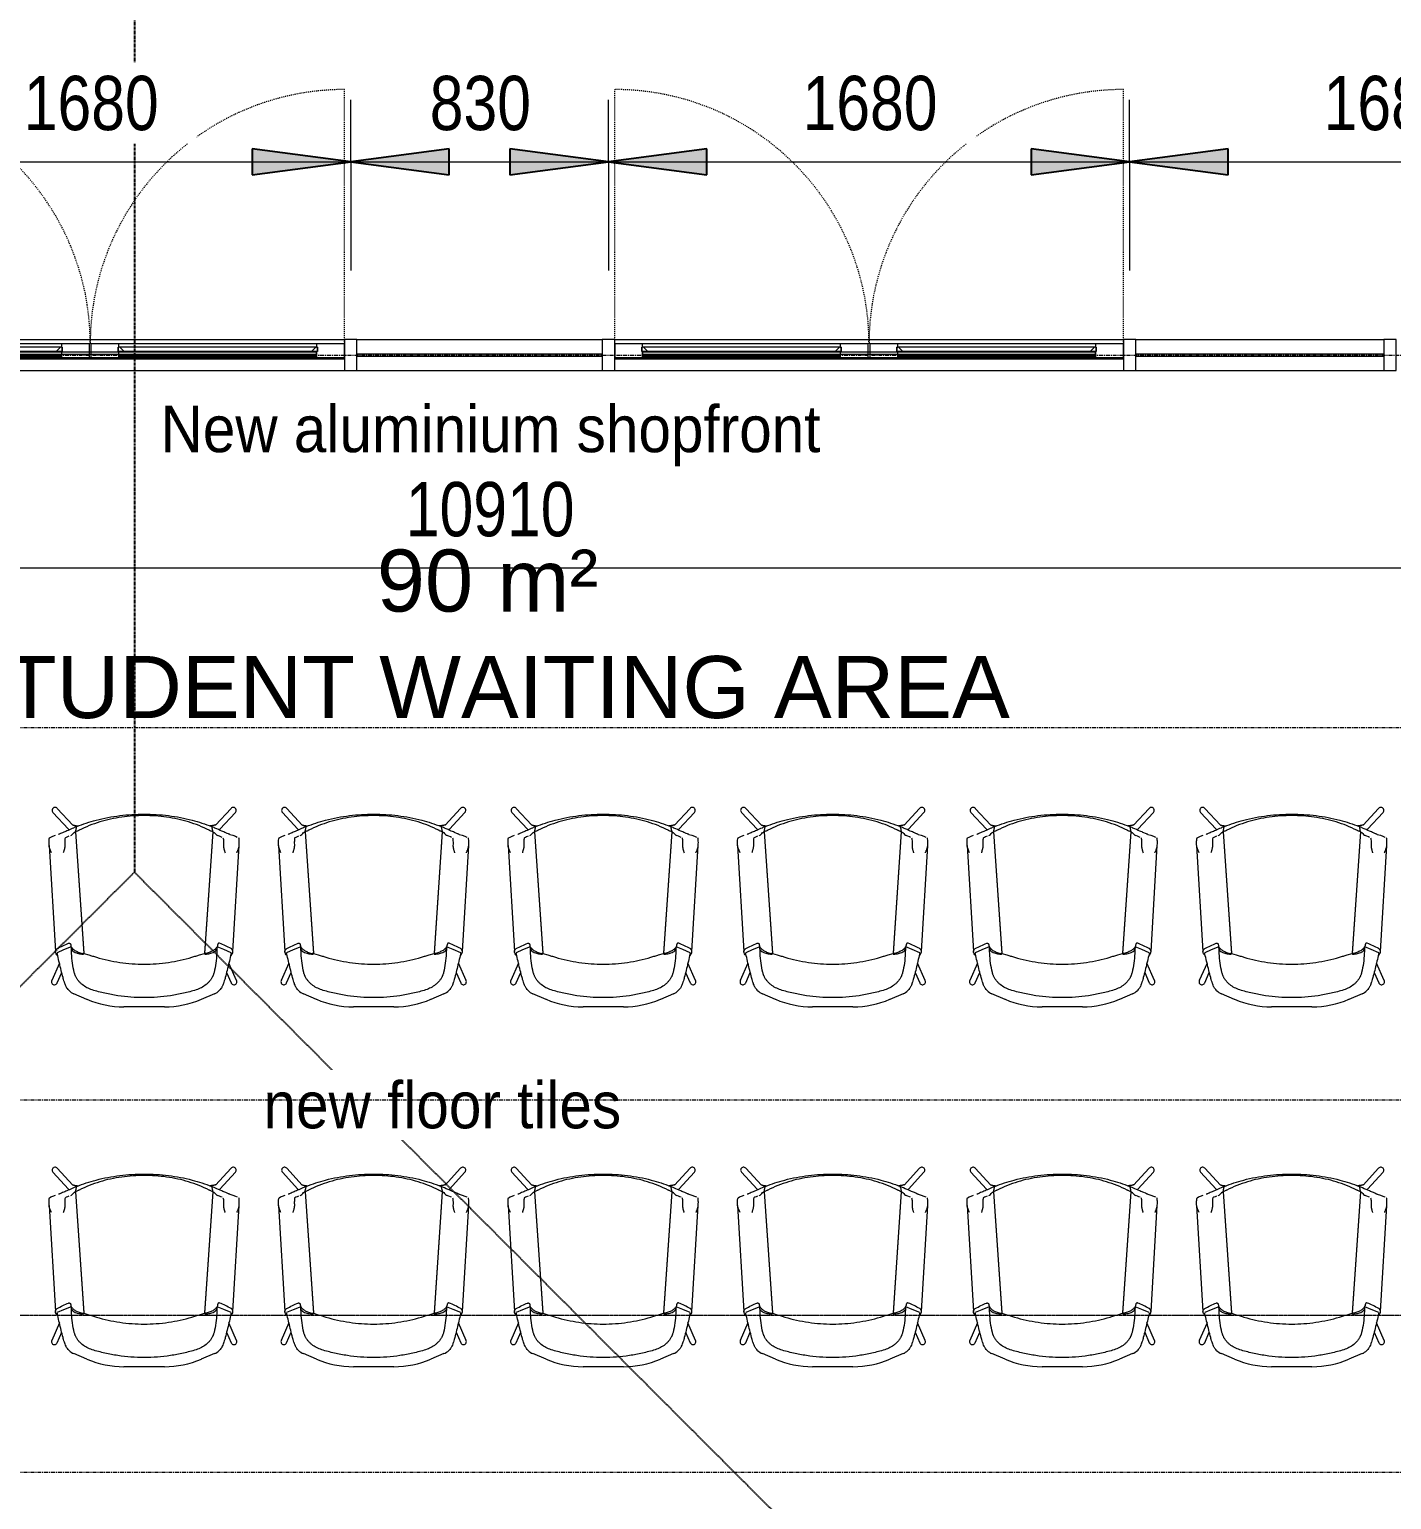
# Model space of a CAD drawing. Header units: millimetres. Extents: x -44657 to 28812, y -28146 to 16565.
# Drawn here: x -23731 to -19339, y -17365 to -12626 of the extents above; entities that cross this region are included whole.
import ezdxf

# ---------------------------------------------------------------- set-up
doc = ezdxf.new("R2010")
doc.units = ezdxf.units.MM
for name, pattern in [('1000 Dashed', [2, 1, -1]), ('Dash', [6.35, 3.175, -3.175]), ('Dash 1_5mm', [3, 1.5, -1.5]), ('Grid Line', [22.225, 12.7, -3.175, 3.175, -3.175])]:
    doc.linetypes.add(name, pattern=pattern)
for name, color, linetype, lineweight in [('A-ANNO-DIMS', 211, 'Continuous', 5), ('A-ANNO-DIMS-100', 211, 'Continuous', 5), ('A-AREA-IDEN', 2, 'Continuous', 5), ('A-DETL', 90, 'Continuous', 5), ('A-GLAZ-CURT', 52, 'Continuous', 5), ('A-GLAZ-CURT-HDLN', 51, 'Dash', 5), ('A-GLAZ-CWMG', 51, 'Continuous', 5), ('G-ANNO-SYMB', 111, 'Continuous', 5), ('G-ANNO-TEXT', 231, 'Continuous', 5), ('I-FURN', 30, 'Continuous', 5), ('S-GRID', 1, 'Continuous', 5)]:
    doc.layers.add(name, color=color, linetype=linetype, lineweight=lineweight)
doc.styles.add('Arial_1', font='arial.ttf', dxfattribs={"height": 200})
doc.styles.add('Arial_5', font='arial.ttf', dxfattribs={"width": 0.9, "height": 150})
doc.styles.add('Arial_8', font='arial.ttf', dxfattribs={"width": 0.8, "height": 175})
doc.dimstyles.new('SVA_Arc_Length-1_8mm_BLUE_Arrow', dxfattribs={"dimscale": 304.8, "dimtxt": 178.545395, "dimasz": 1.041667, "dimexe": 0.656168, "dimexo": 0.0625, "dimgap": 0.164042, "dimtad": 1, "dimdec": 0, "dimrnd": 5, "dimzin": 0, "dimdsep": 46, "dimtxsty": 'Arial_8', "dimsah": 1, "dimcen": 0.09, "dimdle": 0.459318, "dimazin": 0, "dimtfac": 1, "dimtdec": 4, "dimtix": 1, "dimtmove": 0, "dimatfit": 3, "dimfxl": 1.148294, "dimfxlon": 1, "dimtvp": 1, "dimtfill": 1, "dimtolj": 1, "dimtzin": 0, "dimarcsym": 2})

# ---------------------------------------------------------------- blocks, each defined once
blk = doc.blocks.new('Aluminium Double Door - Sheerclip15 - Glazed Panel-1437302-NEW PROPOSED GROUND STOREY PLAN _White Box_')
at = {"layer": 'A-GLAZ-CURT'}
for p, q in [((-805, 11.9), (-820, 11.9)), ((-820, 11.9), (-820, 10.1)), ((-820, 10.1), (-806.2, 10.1)), ((-820, 8.3), (-820, -35.7)), ((-730, 8.3), (-820, 8.3)), ((-806.2, 10.1), (-806.2, 8.9)), ((-806.2, 8.9), (-805, 8.9)), ((-805, 8.9), (-805, 11.9)), ((805, 11.9), (-805, 11.9)), ((-805, 11.9), (-805, 8.9)), ((-805, 8.9), (805, 8.9)), ((-730, 3.3), (-730, 8.3)), ((-730, 8.3), (-92.6, 8.3)), ((-715, 3.3), (-730, 3.3)), ((-730, -11.7), (-730, 1.3)), ((-730, 1.3), (-715, 1.3)), ((-715, 1.3), (-715, 3.3)), ((-715, 3.3), (-107.6, 3.3)), ((-715, 1.3), (-107.6, 1.3)), ((-92.6, 3.3), (-107.6, 3.3)), ((-107.6, 3.3), (-107.6, 1.3)), ((-107.6, 1.3), (-92.6, 1.3)), ((-2.6, 8.3), (-92.6, 8.3)), ((-92.6, 8.3), (-92.6, 3.3)), ((-92.6, 1.3), (-92.6, -11.7)), ((-2.6, -35.7), (-2.6, 8.3)), ((2.6, 8.3), (2.6, -35.7)), ((92.6, 8.3), (2.6, 8.3)), ((92.6, 3.3), (92.6, 8.3)), ((92.6, 8.3), (730, 8.3)), ((107.6, 3.3), (92.6, 3.3)), ((92.6, -11.7), (92.6, 1.3)), ((92.6, 1.3), (107.6, 1.3)), ((107.6, 1.3), (107.6, 3.3)), ((107.6, 3.3), (715, 3.3)), ((107.6, 1.3), (715, 1.3)), ((730, 3.3), (715, 3.3)), ((715, 3.3), (715, 1.3)), ((715, 1.3), (730, 1.3)), ((820, 8.3), (730, 8.3)), ((730, 8.3), (730, 3.3)), ((730, 1.3), (730, -11.7)), ((805, 11.9), (805, 8.9)), ((820, 11.9), (805, 11.9)), ((805, 8.9), (805, 11.9)), ((805, 8.9), (806.2, 8.9)), ((806.2, 8.9), (806.2, 10.1)), ((806.2, 10.1), (820, 10.1)), ((820, 10.1), (820, 11.9)), ((820, -35.7), (820, 8.3)), ((-820, -35.7), (-730, -35.7)), ((-732.6, -25.7), (-732.6, -11.7)), ((-732.6, -11.7), (-730, -11.7)), ((-714.2, -12.2), (-732.6, -12.2)), ((-732.6, -12.2), (-732.6, -25.4)), ((-732.6, -25.4), (-727.4, -25.4)), ((-730, -25.7), (-732.6, -25.7)), ((-730, -11.7), (-92.6, -11.7)), ((-730, -35.7), (-730, -25.7)), ((-730, -25.7), (-92.6, -25.7)), ((-730, -35.7), (-92.6, -35.7)), ((-727.4, -25.4), (-714.2, -12.2)), ((-727.4, -25.4), (-95.2, -25.4)), ((-108.4, -12.2), (-714.2, -12.2)), ((-108.4, -12.2), (-95.2, -25.4)), ((-90, -12.2), (-108.4, -12.2)), ((-95.2, -25.4), (-90, -25.4)), ((-92.6, -11.7), (-90, -11.7)), ((-90, -25.7), (-92.6, -25.7)), ((-92.6, -25.7), (-92.6, -35.7)), ((-92.6, -35.7), (-2.6, -35.7)), ((-90, -11.7), (-90, -25.7)), ((-90, -25.4), (-90, -12.2)), ((2.6, -35.7), (92.6, -35.7)), ((90, -25.7), (90, -11.7)), ((90, -11.7), (92.6, -11.7)), ((108.4, -12.2), (90, -12.2)), ((90, -12.2), (90, -25.4)), ((90, -25.4), (95.2, -25.4)), ((92.6, -25.7), (90, -25.7)), ((92.6, -11.7), (730, -11.7)), ((92.6, -35.7), (92.6, -25.7)), ((92.6, -25.7), (730, -25.7)), ((92.6, -35.7), (730, -35.7)), ((95.2, -25.4), (108.4, -12.2)), ((95.2, -25.4), (727.4, -25.4)), ((714.2, -12.2), (108.4, -12.2)), ((714.2, -12.2), (727.4, -25.4)), ((732.6, -12.2), (714.2, -12.2)), ((727.4, -25.4), (732.6, -25.4)), ((730, -11.7), (732.6, -11.7)), ((732.6, -25.7), (730, -25.7)), ((730, -25.7), (730, -35.7)), ((730, -35.7), (820, -35.7)), ((732.6, -11.7), (732.6, -25.7)), ((732.6, -25.4), (732.6, -12.2))]:
    blk.add_line(p, q, dxfattribs=at)
at = {"layer": 'A-GLAZ-CURT', "lineweight": 18}
for p, q in [((730, -2.4), (-730, -2.4)), ((-730, -2.4), (-730, -8.8)), ((-730, -8.8), (730, -8.8)), ((730, -8.8), (730, -2.4))]:
    blk.add_line(p, q, dxfattribs=at)
at = {"layer": 'A-GLAZ-CURT-HDLN'}
for p, q in [((-820, -35.7), (-820, -855.7)), ((820, -35.7), (820, -855.7)), ((820, -35.7), (820, -683.8))]:
    blk.add_line(p, q, dxfattribs=at)
for centre, start, end in [((-820, -35.7), 270, 0), ((820, -35.7), 180, 270)]:
    blk.add_arc(centre, 820, start, end, dxfattribs=at)
blk = doc.blocks.new('System Panel - Glazed-1437303-NEW PROPOSED GROUND STOREY PLAN _White Box_')
at = {"layer": 'A-GLAZ-CURT'}
for p, q in [((395.5, 3.25), (-395.5, 3.25)), ((-395.5, 3.25), (-395.5, -3.25)), ((395.5, -3.25), (395.5, 3.25)), ((-395.5, -3.25), (395.5, -3.25))]:
    blk.add_line(p, q, dxfattribs=at)
blk = doc.blocks.new('Coalesse_Bindu_LowBackGuestChair - FABRIC-V28-NEW PROPOSED GROUND STOREY PLAN _White Box_')
at = {"layer": 'I-FURN', "color": 253}
for p, q in [((-65.1, 347.5), (65.1, 347.5)), ((-226.7, 305.3), (-184.3, 323.3)), ((184.3, 323.3), (226.7, 305.3)), ((-298, 262.4), (-273.2, 206.3)), ((-265.8, 236.6), (-280.6, 270.1)), ((280.6, 270.1), (265.8, 236.6)), ((273.2, 206.3), (298, 262.4)), ((-286.3, 169.4), (-306.6, -172.7)), ((-221.2, -216.6), (-194.5, 175)), ((-221.2, -216.6), (-194.5, 174.2)), ((-178.8, 179.9), (-194.5, 175)), ((194.5, 175), (178.8, 179.9)), ((221.2, -216.6), (194.5, 175)), ((221.2, -216.6), (194.5, 174.2)), ((306.6, -172.7), (286.3, 169.4)), ((-244.1, -225.2), (-294.2, -279.3)), ((294.2, -279.3), (244.1, -225.2)), ((-280.2, -292.3), (-230.1, -238.2)), ((230.1, -238.2), (280.2, -292.3))]:
    blk.add_line(p, q, dxfattribs=at)
at = {"layer": 'I-FURN', "color": 253, "flags": 128}
for points in [[(-280.6, 270.1), (-281, 270.9), (-282.4, 272.9), (-284.2, 274.5), (-286.3, 275.6), (-288.6, 276.2), (-290.9, 276.2), (-293.1, 275.6), (-295.1, 274.5), (-296.8, 272.9), (-298, 270.9), (-298.7, 268.6), (-298.9, 266.2)], [(-298.9, 266.2), (-298.5, 263.8), (-297.6, 261.5)], [(298.9, 266.2), (298.7, 268.6), (298, 270.9), (296.8, 272.9), (295.1, 274.5), (293.1, 275.6), (290.9, 276.2), (288.6, 276.2), (286.3, 275.6), (284.2, 274.5), (282.4, 272.9), (281, 270.9), (280.6, 270.1)], [(297.6, 261.5), (298.5, 263.8), (298.9, 266.2)], [(-280.6, 173.2), (-256.4, 162.5), (-235.2, 154)], [(-234.4, 163.6), (-234.1, 169.4), (-233.9, 175.2)], [(233.9, 175.2), (234.1, 169.4), (234.4, 163.6)], [(235.2, 154), (259.7, 163.9), (280.6, 173.2)], [(-275.7, -208.3), (-285.7, -205.5), (-294, -202.6), (-300.4, -199.7)], [(-251, -198.7), (-247.2, -200.6), (-242.4, -202.5), (-236.9, -204.4)], [(-244.1, -225.2), (-242.9, -224.1), (-241.7, -223.2)], [(-231.2, -239.1), (-231.1, -239.1), (-230.9, -239), (-230.5, -238.8), (-230, -238.7), (-229.4, -238.5), (-228.7, -238.3), (-227.9, -238.1), (-227, -237.9), (-226.1, -237.7), (-225, -237.4), (-223.9, -237.2), (-222.7, -237), (-221.5, -236.9), (-220.1, -236.7), (-218.8, -236.5), (-217.3, -236.3), (-215.9, -236.1), (-214.3, -236), (-212.7, -235.8)], [(231.2, -239.1), (231.1, -239.1), (230.9, -239), (230.5, -238.8), (230, -238.7), (229.4, -238.5), (228.7, -238.3), (227.9, -238.1), (227, -237.9), (226.1, -237.7), (225, -237.4), (223.9, -237.2), (222.7, -237), (221.5, -236.9), (220.1, -236.7), (218.8, -236.5), (217.3, -236.3), (215.9, -236.1), (214.3, -236), (212.7, -235.8)], [(244.1, -225.2), (242.9, -224.1), (241.7, -223.2)], [(242.4, -202.5), (247.2, -200.6), (251, -198.7), (254.1, -196.8)], [(305.2, -196.8), (300.4, -199.7), (294, -202.6), (285.7, -205.5)], [(-294.2, -279.4), (-295.6, -281.3), (-296.5, -283.5), (-296.8, -285.8)], [(296.8, -285.8), (296.5, -283.5), (295.6, -281.3), (294.2, -279.4)], [(-296.8, -285.8), (-296.6, -288.1), (-295.8, -290.3), (-294.5, -292.2), (-292.8, -293.7), (-290.8, -294.8), (-288.5, -295.4), (-286.2, -295.4), (-284, -294.8), (-281.9, -293.7), (-280.1, -292.2)], [(280.1, -292.2), (281.9, -293.7), (284, -294.8), (286.2, -295.4), (288.5, -295.4), (290.8, -294.8), (292.8, -293.7), (294.5, -292.2), (295.8, -290.3), (296.6, -288.1), (296.8, -285.8)]]:
    blk.add_lwpolyline(points, dxfattribs=at)
at = {"layer": 'I-FURN', "color": 253}
for centre, radius, start, end in [((-65.1, 42.3), 305.2, 90, 113), ((65.1, 42.3), 305.2, 67, 90), ((-206.8, 258.5), 50.9, 113, 134.0866), ((206.8, 258.5), 50.9, 45.9134, 67)]:
    blk.add_arc(centre, radius, start, end, dxfattribs=at)
for points, knots in [([(-254.9, 274.2), (-254.2, 276.7), (-252.6, 280.3), (-250, 285.1), (-247, 289.8), (-244.2, 293), (-242.2, 295)], [-1, -1, -1, -1, -0.666667, -0.5, -0.333333, 0, 0, 0, 0]), ([(-167.6, 292.7), (-154.1, 296.9), (-126.7, 304.1), (-70.9, 314.7), (0, 319.9), (70.9, 314.7), (126.7, 304.1), (154.1, 296.9), (167.6, 292.7)], [0, 0, 0, 0, 0.125, 0.25, 0.5, 0.75, 0.875, 1, 1, 1, 1]), ([(242.2, 295), (244.2, 293), (247, 289.8), (250, 285.1), (252.6, 280.3), (254.2, 276.7), (254.9, 274.2)], [-1, -1, -1, -1, -0.666667, -0.5, -0.333333, 0, 0, 0, 0]), ([(-225.3, 236.7), (-225, 238.2), (-224.2, 240.8), (-222.9, 244.4), (-222, 246.6), (-221.3, 248.4), (-220.4, 250.2), (-219.2, 252.6), (-216.8, 257.1), (-214, 261), (-212, 263.6)], [0, 0, 0, 0, 0.25, 0.375, 0.4375, 0.5, 0.5625, 0.625, 0.75, 1, 1, 1, 1]), ([(212, 263.6), (214, 261), (216.8, 257.1), (219.6, 252), (221, 249), (222, 246.6), (222.9, 244.4), (224.2, 240.8), (225, 238.2), (225.3, 236.7)], [0, 0, 0, 0, 0.25, 0.375, 0.5, 0.5625, 0.625, 0.75, 1, 1, 1, 1]), ([(-286.3, 169.6), (-286.3, 169.2), (-286.3, 168.6), (-286.1, 167.7), (-285.9, 167), (-285.6, 166.2), (-285.3, 165.4), (-284.9, 164.7), (-284.4, 163.7), (-283.9, 163), (-283.6, 162.5), (-283.4, 162.3), (-283.2, 162), (-282.9, 161.5), (-282.5, 161.1), (-282.2, 160.9), (-282, 160.7), (-281.7, 160.4), (-281.2, 160), (-280.8, 159.8), (-280.5, 159.6)], [0, 0, 0, 0, 0.142857, 0.214286, 0.285714, 0.357143, 0.428571, 0.5, 0.571429, 0.678571, 0.705357, 0.71875, 0.732143, 0.785714, 0.839286, 0.852679, 0.866071, 0.892857, 0.946429, 1, 1, 1, 1]), ([(-279, 182.7), (-279, 182.7), (-282.1, 179.8), (-284.3, 176.5), (-285.7, 172.8)], [0.6948838, 0.6948838, 0.6948838, 0.6948838, 0.7, 1, 1, 1, 1]), ([(-280.6, 173.3), (-280.7, 173.2), (-280.6, 174), (-279.6, 178.3), (-278.7, 182.6)], [-0.75, -0.75, -0.75, -0.75, -0.5, 0, 0, 0, 0]), ([(-243.4, 142.1), (-243.2, 142), (-242.7, 141.9), (-242.3, 141.8), (-242, 141.8), (-241.8, 141.8), (-241.6, 141.8), (-241.4, 141.9), (-241, 142), (-240.7, 142.1), (-240.5, 142.2), (-240.3, 142.2), (-240.2, 142.3), (-240, 142.4), (-239.7, 142.6), (-239.5, 142.8), (-239.3, 142.9), (-239.1, 143), (-239, 143.1), (-238.8, 143.3), (-238.7, 143.5), (-238.4, 143.7), (-238.1, 144), (-237.8, 144.4), (-237.4, 145.1), (-237, 146), (-236.8, 146.6), (-236.8, 147)], [0, 0, 0, 0, 0.071429, 0.107143, 0.125, 0.142857, 0.160714, 0.178571, 0.214286, 0.25, 0.267857, 0.285714, 0.303571, 0.321429, 0.357143, 0.392857, 0.410714, 0.428571, 0.446429, 0.464286, 0.5, 0.535714, 0.571429, 0.642857, 0.714286, 0.857143, 1, 1, 1, 1]), ([(-218.5, 173.7), (-221.4, 172.8), (-226.4, 170.7), (-231.7, 166.6), (-233.8, 163.4), (-234.5, 161.7)], [0, 0, 0, 0, 0.25, 0.5, 0.7430532, 0.7430532, 0.7430532, 0.7430532]), ([(-199.6, 175), (-199.3, 175.1), (-198.4, 175.1), (-196.5, 174.7), (-195.2, 174.4), (-194.5, 174.2)], [0, 0, 0, 0, 0.4, 0.7, 1, 1, 1, 1]), ([(199.6, 175), (199.3, 175.1), (198.8, 175.1), (197.9, 175), (196.6, 174.7), (195.4, 174.4), (194.5, 174.2)], [-1, -1, -1, -1, -0.7, -0.55, -0.4, 0, 0, 0, 0]), ([(234.5, 161.7), (233.8, 163.4), (231.7, 166.6), (226.4, 170.7), (221.4, 172.8), (218.5, 173.7)], [0.2569468, 0.2569468, 0.2569468, 0.2569468, 0.5, 0.75, 1, 1, 1, 1]), ([(243.4, 142.1), (243.2, 142), (242.8, 141.9), (242.3, 141.8), (241.9, 141.8), (241.5, 141.8), (241, 142), (240.6, 142.1), (240.2, 142.3), (239.9, 142.4), (239.6, 142.6), (239.3, 142.9), (239.2, 143), (239, 143.1), (238.8, 143.3), (238.7, 143.5), (238.4, 143.7), (238.1, 144), (237.8, 144.4), (237.4, 145.1), (237, 146), (236.8, 146.6), (236.8, 147)], [-1, -1, -1, -1, -0.946429, -0.892857, -0.859375, -0.839286, -0.785714, -0.732143, -0.705357, -0.678571, -0.625, -0.598214, -0.571429, -0.553571, -0.535714, -0.5, -0.464286, -0.428571, -0.357143, -0.285714, -0.142857, 0, 0, 0, 0]), ([(278.7, 182.6), (279.6, 178.3), (280.6, 174), (280.7, 173.2), (280.6, 173.3)], [-1, -1, -1, -1, -0.5, -0.25, -0.25, -0.25, -0.25]), ([(279, 182.7), (280, 181.7), (282.8, 178.7), (284.8, 175.3), (285.7, 172.8)], [-0.3051162, -0.3051162, -0.3051162, -0.3051162, -0.2, 0, 0, 0, 0]), ([(286.3, 169.6), (286.3, 169.3), (286.3, 168.9), (286.2, 168.2), (286.1, 167.7), (286, 167.2), (285.9, 166.9), (285.7, 166.3), (285.2, 165.3), (284.6, 164.1), (284.1, 163.2), (283.7, 162.7), (283.5, 162.4), (283.3, 162.1), (283.1, 161.9), (282.9, 161.5), (282.5, 161.2), (282.2, 160.8), (281.8, 160.5), (281.3, 160.1), (280.8, 159.8), (280.5, 159.6)], [-1, -1, -1, -1, -0.892857, -0.839286, -0.785714, -0.732143, -0.705357, -0.678571, -0.571429, -0.428571, -0.357143, -0.321429, -0.285714, -0.267857, -0.25, -0.214286, -0.178571, -0.142857, -0.107143, -0.071429, 0, 0, 0, 0]), ([(-298.9, -149.5), (-299.4, -150.6), (-300.4, -152.9), (-301.8, -156.3), (-303.2, -159.7), (-304.2, -162.6), (-305, -164.9), (-305.5, -166.6), (-305.9, -168.3), (-306.4, -170.5), (-306.6, -172.2), (-306.6, -173.3)], [0, 0, 0, 0, 0.142857, 0.285714, 0.428571, 0.571429, 0.642857, 0.714286, 0.785714, 0.857143, 1, 1, 1, 1]), ([(-255.7, -172), (-255.7, -171), (-255.8, -168.9), (-256.1, -166.3), (-256.6, -164.1), (-257, -162), (-257.7, -159.2), (-258.7, -156), (-259.7, -152.7), (-260.4, -150.5), (-260.7, -149.5)], [0, 0, 0, 0, 0.142857, 0.285714, 0.357143, 0.428571, 0.571429, 0.714286, 0.857143, 1, 1, 1, 1]), ([(-254.1, -196.8), (-254.7, -196.3), (-255.5, -193.3), (-255.9, -183.9), (-255.8, -176.2), (-255.7, -172)], [0, 0, 0, 0, 0.4, 0.7, 1, 1, 1, 1]), ([(254.1, -196.8), (254.6, -196.4), (255.3, -194.3), (255.9, -186.3), (255.9, -177.6), (255.7, -172)], [-1, -1, -1, -1, -0.7, -0.4, 0, 0, 0, 0]), ([(255.7, -172), (255.7, -171), (255.8, -168.9), (256.1, -166.3), (256.6, -164.1), (257, -162), (257.7, -159.2), (258.7, -156), (259.7, -152.7), (260.4, -150.5), (260.7, -149.5)], [-1, -1, -1, -1, -0.857143, -0.714286, -0.642857, -0.571429, -0.428571, -0.285714, -0.142857, 0, 0, 0, 0]), ([(298.9, -149.5), (299.6, -151.1), (300.5, -153.3), (301.6, -155.9), (302.3, -157.6), (303.3, -160), (304.2, -162.6), (305, -164.9), (305.5, -166.6), (305.9, -168.3), (306.4, -170.5), (306.6, -172.2), (306.6, -173.3)], [-1, -1, -1, -1, -0.785714, -0.732143, -0.678571, -0.571429, -0.428571, -0.357143, -0.285714, -0.214286, -0.142857, 0, 0, 0, 0]), ([(-271.4, -210), (-269.6, -211), (-264, -213.4), (-249.3, -219.6), (-236.1, -225.4), (-228, -229)], [-1, -1, -1, -1, -0.7, -0.4, 0, 0, 0, 0]), ([(-209.7, -221.8), (-199, -227.2), (-177.2, -237.1), (-131.8, -252.9), (-72.7, -265.7), (0, -270.7), (72.7, -265.6), (131.8, -252.9), (177.2, -237), (199, -227.2), (209.7, -221.8)], [0, 0, 0, 0, 0.083333, 0.166667, 0.333333, 0.5, 0.666667, 0.833333, 0.916667, 1, 1, 1, 1]), ([(228, -229), (234.1, -226.3), (245.6, -221.2), (261.7, -214.4), (269, -211.3), (271.4, -210)], [-1, -1, -1, -1, -0.7, -0.4, 0, 0, 0, 0]), ([(154.9, -254.3), (142.3, -257.6), (117, -263.3), (65.4, -271.3), (0, -275.2), (-65.4, -271.3), (-117, -263.3), (-142.3, -257.6), (-154.9, -254.3)], [0, 0, 0, 0, 0.125, 0.25, 0.5, 0.75, 0.875, 1, 1, 1, 1])]:
    blk.add_open_spline(points, degree=3, knots=knots, dxfattribs=at)
for points in [[(-199.7, 275.8), (-194.9, 279.6), (-184.8, 286.2), (-173.5, 290.9), (-167.6, 292.7)], [(167.6, 292.7), (173.5, 290.9), (184.8, 286.2), (194.9, 279.6), (199.7, 275.8)], [(-278.7, 182.6), (-276.9, 190.5), (-273.3, 206.3), (-267.5, 229.9), (-263.5, 245.6), (-261.4, 253.4)], [(-261.4, 253.4), (-261, 255.1), (-259.8, 259.3), (-258.1, 264.8), (-257.1, 267.8)], [(-257.1, 267.8), (-256.7, 268.9), (-256, 270.9), (-255.3, 273.1), (-254.9, 274.2)], [(-212, 263.6), (-210.2, 265.7), (-206.4, 270), (-202, 273.9), (-199.7, 275.8)], [(199.7, 275.8), (202, 273.9), (206.4, 270), (210.2, 265.7), (212, 263.6)], [(254.9, 274.2), (255.3, 273.1), (256, 270.9), (256.7, 268.9), (257.1, 267.8)], [(257.1, 267.8), (258.1, 264.8), (259.8, 259.3), (261, 255.1), (261.4, 253.4)], [(261.4, 253.4), (263.5, 245.6), (267.5, 229.9), (273.3, 206.3), (276.9, 190.5), (278.7, 182.6)], [(-233.9, 175.2), (-233.4, 185.7), (-231.5, 206.5), (-227.7, 226.8), (-225.3, 236.7)], [(154, 187.4), (141.6, 191.2), (116.6, 197.7), (78.1, 204.8), (39.2, 209), (0, 210.5), (-39.2, 209), (-78.1, 204.8), (-116.6, 197.7), (-141.6, 191.2), (-154, 187.4)], [(225.3, 236.7), (227.7, 226.8), (231.5, 206.5), (233.4, 185.7), (233.9, 175.2)], [(-285.7, 172.8), (-285.8, 172.6), (-286, 171.8), (-286.2, 170.4), (-286.3, 169.6)], [(-280.5, 159.6), (-274.4, 156.5), (-262.2, 150.5), (-249.7, 144.9), (-243.4, 142.1)], [(-236.8, 147), (-236.7, 148.1), (-236.4, 150.1), (-236.1, 151.2), (-236, 151.6)], [(-236, 151.6), (-234.8, 154.2), (-231.6, 159.2), (-224, 165.6), (-213.5, 170.9), (-204.5, 173.7), (-199.6, 175)], [(-235.2, 154), (-235.1, 154), (-234.9, 154.6), (-234.6, 157.9), (-234.4, 161.5), (-234.4, 163.6)], [(-196.4, 177.9), (-199.4, 177.6), (-205, 176.9), (-212.3, 175.5), (-216.6, 174.4), (-218.5, 173.7)], [(-194.5, 174.2), (-195.1, 175.1), (-195.7, 176.1), (-196.3, 177.1)], [(-194.5, 175), (-195, 176.1), (-195.5, 177.2), (-196, 178.3)], [(-154, 187.4), (-158.2, 186.2), (-166.4, 183.7), (-174.6, 181.1), (-178.8, 179.9)], [(178.8, 179.9), (174.6, 181.1), (166.4, 183.7), (158.2, 186.2), (154, 187.4)], [(196, 178.3), (195.5, 177.2), (195, 176.1), (194.5, 175)], [(194.5, 174.2), (195.1, 175.1), (195.7, 176.1), (196.3, 177.1)], [(218.5, 173.7), (216.6, 174.4), (212.3, 175.5), (205, 176.9), (199.4, 177.6), (196.4, 177.9)], [(236, 151.6), (234.8, 154.2), (231.6, 159.2), (224, 165.6), (213.5, 170.9), (204.5, 173.7), (199.6, 175)], [(234.4, 163.6), (234.4, 161.5), (234.6, 157.9), (234.9, 154.6), (235.1, 154), (235.2, 154)], [(236.8, 147), (236.7, 148.1), (236.4, 150.1), (236.1, 151.2), (236, 151.6)], [(280.5, 159.6), (274.4, 156.5), (262.2, 150.5), (249.7, 144.9), (243.4, 142.1)], [(285.7, 172.8), (285.8, 172.6), (286, 171.8), (286.2, 170.4), (286.3, 169.6)], [(-306.6, -173.3), (-306.8, -179.9), (-306.8, -191.3), (-305.8, -196.2), (-305.2, -196.8)], [(306.6, -173.3), (306.8, -179.9), (306.8, -191.3), (305.8, -196.2), (305.2, -196.8)], [(-275.7, -208.3), (-275, -208.5), (-273.6, -209), (-272.1, -209.6), (-271.4, -210)], [(-225.9, -214.1), (-227.9, -211.7), (-231.8, -207.6), (-235.3, -205.2), (-236.9, -204.4)], [(-228, -229), (-226.3, -229.8), (-222.8, -231.4), (-219.1, -232.9), (-217.3, -233.7)], [(-221.2, -216.6), (-221.7, -216.4), (-222.5, -216.1), (-223.7, -215.5), (-224.7, -215), (-225.5, -214.5), (-225.8, -214.2), (-225.9, -214.1)], [(-219.6, -224.2), (-219.9, -222.9), (-220.4, -220.4), (-221, -217.8), (-221.2, -216.6)], [(-221.2, -216.6), (-219.8, -217.2), (-216.9, -218.3), (-214.1, -219.6), (-212.7, -220.3)], [(-219.6, -224.2), (-219.9, -222.9), (-220.4, -220.4), (-221, -217.8), (-221.2, -216.6)], [(-217.3, -233.7), (-217.7, -232.2), (-218.5, -229.1), (-219.3, -225.9), (-219.6, -224.2)], [(-217.3, -233.7), (-217.7, -232.2), (-218.5, -229.1), (-219.3, -225.9), (-219.6, -224.2)], [(-154.9, -254.3), (-165.5, -251.4), (-186.6, -245.2), (-207.2, -237.7), (-217.3, -233.7)], [(-212.7, -220.3), (-212.2, -220.5), (-211.2, -221), (-210.2, -221.5), (-209.7, -221.8)], [(217.3, -233.7), (207.2, -237.7), (186.6, -245.2), (165.5, -251.4), (154.9, -254.3)], [(209.7, -221.8), (210.2, -221.5), (211.2, -221), (212.2, -220.5), (212.7, -220.3)], [(212.7, -220.3), (214.1, -219.6), (216.9, -218.3), (219.8, -217.2), (221.2, -216.6)], [(219.6, -224.2), (219.3, -225.9), (218.5, -229.1), (217.7, -232.2), (217.3, -233.7)], [(219.6, -224.2), (219.3, -225.9), (218.5, -229.1), (217.7, -232.2), (217.3, -233.7)], [(217.3, -233.7), (219.1, -232.9), (222.8, -231.4), (226.3, -229.8), (228, -229)], [(221.2, -216.6), (221, -217.8), (220.4, -220.4), (219.9, -222.9), (219.6, -224.2)], [(221.2, -216.6), (221, -217.8), (220.4, -220.4), (219.9, -222.9), (219.6, -224.2)], [(225.9, -214.1), (225.8, -214.2), (225.5, -214.5), (224.7, -215), (223.7, -215.5), (222.5, -216.1), (221.7, -216.4), (221.2, -216.6)], [(236.9, -204.4), (235.3, -205.2), (231.8, -207.6), (227.9, -211.7), (225.9, -214.1)], [(271.4, -210), (272.1, -209.6), (273.6, -209), (275, -208.5), (275.7, -208.3)]]:
    blk.add_open_spline(points, degree=3, dxfattribs=at)
blk = doc.blocks.new('Rectangular Mullion - Rectangular Mullion 1-1416746-NEW PROPOSED GROUND STOREY PLAN _White Box_')
at = {"layer": 'A-GLAZ-CWMG'}
for p, q in [((-21843.6, -13625.2), (-20203.6, -13625.2)), ((-21843.6, -13725.2), (-20203.6, -13725.2))]:
    blk.add_line(p, q, dxfattribs=at)
blk = doc.blocks.new('Rectangular Mullion - Rectangular Mullion 1-1416770-NEW PROPOSED GROUND STOREY PLAN _White Box_')
at = {"layer": 'A-GLAZ-CWMG'}
for p, q in [((-22674.6, -13625.2), (-21883.6, -13625.2)), ((-22674.6, -13725.2), (-21883.6, -13725.2))]:
    blk.add_line(p, q, dxfattribs=at)
blk = doc.blocks.new('System Panel - Glazed-1437304-NEW PROPOSED GROUND STOREY PLAN _White Box_')
at = {"layer": 'A-GLAZ-CURT'}
for p, q in [((400, 3.25), (-400, 3.25)), ((-400, 3.25), (-400, -3.25)), ((400, -3.25), (400, 3.25)), ((-400, -3.25), (400, -3.25))]:
    blk.add_line(p, q, dxfattribs=at)
blk = doc.blocks.new('Rectangular Mullion - Rectangular Mullion 1-1416827-NEW PROPOSED GROUND STOREY PLAN _White Box_')
at = {"layer": 'A-GLAZ-CWMG'}
for p, q in [((-25194.6, -13625.2), (-24394.6, -13625.2)), ((-25194.6, -13725.2), (-24394.6, -13725.2))]:
    blk.add_line(p, q, dxfattribs=at)
blk = doc.blocks.new('Rectangular Mullion - Rectangular Mullion 1-1437300-NEW PROPOSED GROUND STOREY PLAN _White Box_')
at = {"layer": 'A-GLAZ-CWMG', "lineweight": 9}
for p, q in [((-20, 50), (20, 50)), ((-20, -50), (-20, 50)), ((20, 50), (20, -50)), ((20, -50), (-20, -50))]:
    blk.add_line(p, q, dxfattribs=at)
blk = doc.blocks.new('DIMBLOCK169-NEW PROPOSED GROUND STOREY PLAN _White Box_')
at = {"layer": 'A-ANNO-DIMS-100', "lineweight": 25}
for points in [[(-24374.6, -13052.6), (-24692.1, -13010.8), (-24692.1, -13094.4)], [(-24374.6, -13052.6), (-24057.1, -13094.4), (-24057.1, -13010.8)], [(-22694.6, -13052.6), (-23012.1, -13010.8), (-23012.1, -13094.4)], [(-22694.6, -13052.6), (-22377.1, -13094.4), (-22377.1, -13010.8)]]:
    blk.add_hatch(color=256, dxfattribs=at).paths.add_polyline_path(points)
at = {"layer": 'A-ANNO-DIMS-100'}
for p, q in [((-24374.6, -13052.6), (-24374.6, -12852.6)), ((-22694.6, -13052.6), (-22694.6, -12852.6)), ((-24374.6, -13052.6), (-22694.6, -13052.6)), ((-24374.6, -13052.6), (-24374.6, -13402.6)), ((-22694.6, -13052.6), (-22694.6, -13402.6))]:
    blk.add_line(p, q, dxfattribs=at)
at = {"layer": 'A-ANNO-DIMS-100', "lineweight": 25}
for p, q in [((-24374.6, -13052.6), (-24692.1, -13010.8)), ((-24692.1, -13010.8), (-24692.1, -13094.4)), ((-24057.1, -13010.8), (-24374.6, -13052.6)), ((-24057.1, -13094.4), (-24057.1, -13010.8)), ((-22694.6, -13052.6), (-23012.1, -13010.8)), ((-23012.1, -13010.8), (-23012.1, -13094.4)), ((-22377.1, -13010.8), (-22694.6, -13052.6)), ((-22377.1, -13094.4), (-22377.1, -13010.8)), ((-24692.1, -13094.4), (-24374.6, -13052.6)), ((-24374.6, -13052.6), (-24057.1, -13094.4)), ((-23012.1, -13094.4), (-22694.6, -13052.6)), ((-22694.6, -13052.6), (-22377.1, -13094.4))]:
    blk.add_line(p, q, dxfattribs=at)
at = {"layer": 'A-ANNO-DIMS-100', "color": 0, "insert": (-23748.8, -12775.4), "char_height": 175, "width": 514.211, "attachment_point": 1, "line_spacing_factor": 0.941778, "style": 'Arial_8', "bg_fill": 3, "box_fill_scale": 1.25, "bg_fill_color": 256, "bg_fill_true_color": 13158600, "bg_fill_transparency": 0}
blk.add_mtext('1680', dxfattribs=at)
blk = doc.blocks.new('DIMBLOCK170-NEW PROPOSED GROUND STOREY PLAN _White Box_')
at = {"layer": 'A-ANNO-DIMS-100', "lineweight": 25}
for points in [[(-22694.6, -13052.6), (-23012.1, -13010.8), (-23012.1, -13094.4)], [(-22694.6, -13052.6), (-22377.1, -13094.4), (-22377.1, -13010.8)], [(-21863.6, -13052.6), (-22181.1, -13010.8), (-22181.1, -13094.4)], [(-21863.6, -13052.6), (-21546.1, -13094.4), (-21546.1, -13010.8)]]:
    blk.add_hatch(color=256, dxfattribs=at).paths.add_polyline_path(points)
at = {"layer": 'A-ANNO-DIMS-100'}
for p, q in [((-22694.6, -13052.6), (-22694.6, -12852.6)), ((-21863.6, -13052.6), (-21863.6, -12852.6)), ((-22694.6, -13052.6), (-21863.6, -13052.6)), ((-22694.6, -13052.6), (-22694.6, -13402.6)), ((-21863.6, -13052.6), (-21863.6, -13402.6))]:
    blk.add_line(p, q, dxfattribs=at)
at = {"layer": 'A-ANNO-DIMS-100', "lineweight": 25}
for p, q in [((-22694.6, -13052.6), (-23012.1, -13010.8)), ((-23012.1, -13010.8), (-23012.1, -13094.4)), ((-22377.1, -13010.8), (-22694.6, -13052.6)), ((-22377.1, -13094.4), (-22377.1, -13010.8)), ((-21863.6, -13052.6), (-22181.1, -13010.8)), ((-22181.1, -13010.8), (-22181.1, -13094.4)), ((-21546.1, -13010.8), (-21863.6, -13052.6)), ((-21546.1, -13094.4), (-21546.1, -13010.8)), ((-23012.1, -13094.4), (-22694.6, -13052.6)), ((-22694.6, -13052.6), (-22377.1, -13094.4)), ((-22181.1, -13094.4), (-21863.6, -13052.6)), ((-21863.6, -13052.6), (-21546.1, -13094.4))]:
    blk.add_line(p, q, dxfattribs=at)
at = {"layer": 'A-ANNO-DIMS-100', "color": 0, "insert": (-22439.8, -12775.4), "char_height": 175, "width": 385.658, "attachment_point": 1, "line_spacing_factor": 0.941778, "style": 'Arial_8', "bg_fill": 3, "box_fill_scale": 1.25, "bg_fill_color": 256, "bg_fill_true_color": 13158600, "bg_fill_transparency": 0}
blk.add_mtext('830', dxfattribs=at)
blk = doc.blocks.new('DIMBLOCK171-NEW PROPOSED GROUND STOREY PLAN _White Box_')
at = {"layer": 'A-ANNO-DIMS-100', "lineweight": 25}
for points in [[(-21863.6, -13052.6), (-22181.1, -13010.8), (-22181.1, -13094.4)], [(-21863.6, -13052.6), (-21546.1, -13094.4), (-21546.1, -13010.8)], [(-20183.6, -13052.6), (-20501.1, -13010.8), (-20501.1, -13094.4)], [(-20183.6, -13052.6), (-19866.1, -13094.4), (-19866.1, -13010.8)]]:
    blk.add_hatch(color=256, dxfattribs=at).paths.add_polyline_path(points)
at = {"layer": 'A-ANNO-DIMS-100'}
for p, q in [((-21863.6, -13052.6), (-21863.6, -12852.6)), ((-20183.6, -13052.6), (-20183.6, -12852.6)), ((-21863.6, -13052.6), (-20183.6, -13052.6)), ((-21863.6, -13052.6), (-21863.6, -13402.6)), ((-20183.6, -13052.6), (-20183.6, -13402.6))]:
    blk.add_line(p, q, dxfattribs=at)
at = {"layer": 'A-ANNO-DIMS-100', "lineweight": 25}
for p, q in [((-21863.6, -13052.6), (-22181.1, -13010.8)), ((-22181.1, -13010.8), (-22181.1, -13094.4)), ((-21546.1, -13010.8), (-21863.6, -13052.6)), ((-21546.1, -13094.4), (-21546.1, -13010.8)), ((-20183.6, -13052.6), (-20501.1, -13010.8)), ((-20501.1, -13010.8), (-20501.1, -13094.4)), ((-19866.1, -13010.8), (-20183.6, -13052.6)), ((-19866.1, -13094.4), (-19866.1, -13010.8)), ((-22181.1, -13094.4), (-21863.6, -13052.6)), ((-21863.6, -13052.6), (-21546.1, -13094.4)), ((-20501.1, -13094.4), (-20183.6, -13052.6)), ((-20183.6, -13052.6), (-19866.1, -13094.4))]:
    blk.add_line(p, q, dxfattribs=at)
at = {"layer": 'A-ANNO-DIMS-100', "color": 0, "insert": (-21237.8, -12775.4), "char_height": 175, "width": 514.211, "attachment_point": 1, "line_spacing_factor": 0.941778, "style": 'Arial_8', "bg_fill": 3, "box_fill_scale": 1.25, "bg_fill_color": 256, "bg_fill_true_color": 13158600, "bg_fill_transparency": 0}
blk.add_mtext('1680', dxfattribs=at)
blk = doc.blocks.new('DIMBLOCK172-NEW PROPOSED GROUND STOREY PLAN _White Box_')
at = {"layer": 'A-ANNO-DIMS-100', "lineweight": 25}
for points in [[(-20183.6, -13052.6), (-20501.1, -13010.8), (-20501.1, -13094.4)], [(-20183.6, -13052.6), (-19866.1, -13094.4), (-19866.1, -13010.8)], [(-18503.6, -13052.6), (-18821.1, -13010.8), (-18821.1, -13094.4)], [(-18503.6, -13052.6), (-18186.1, -13094.4), (-18186.1, -13010.8)]]:
    blk.add_hatch(color=256, dxfattribs=at).paths.add_polyline_path(points)
at = {"layer": 'A-ANNO-DIMS-100'}
for p, q in [((-20183.6, -13052.6), (-20183.6, -12852.6)), ((-18503.6, -13052.6), (-18503.6, -12852.6)), ((-20183.6, -13052.6), (-18503.6, -13052.6)), ((-20183.6, -13052.6), (-20183.6, -13402.6)), ((-18503.6, -13052.6), (-18503.6, -13402.6))]:
    blk.add_line(p, q, dxfattribs=at)
at = {"layer": 'A-ANNO-DIMS-100', "lineweight": 25}
for p, q in [((-20183.6, -13052.6), (-20501.1, -13010.8)), ((-20501.1, -13010.8), (-20501.1, -13094.4)), ((-19866.1, -13010.8), (-20183.6, -13052.6)), ((-19866.1, -13094.4), (-19866.1, -13010.8)), ((-18503.6, -13052.6), (-18821.1, -13010.8)), ((-18821.1, -13010.8), (-18821.1, -13094.4)), ((-18186.1, -13010.8), (-18503.6, -13052.6)), ((-18186.1, -13094.4), (-18186.1, -13010.8)), ((-20501.1, -13094.4), (-20183.6, -13052.6)), ((-20183.6, -13052.6), (-19866.1, -13094.4)), ((-18821.1, -13094.4), (-18503.6, -13052.6)), ((-18503.6, -13052.6), (-18186.1, -13094.4))]:
    blk.add_line(p, q, dxfattribs=at)
at = {"layer": 'A-ANNO-DIMS-100', "color": 0, "insert": (-19557.8, -12775.4), "char_height": 175, "width": 514.211, "attachment_point": 1, "line_spacing_factor": 0.941778, "style": 'Arial_8', "bg_fill": 3, "box_fill_scale": 1.25, "bg_fill_color": 256, "bg_fill_true_color": 13158600, "bg_fill_transparency": 0}
blk.add_mtext('1680', dxfattribs=at)
blk = doc.blocks.new('DIMBLOCK174-NEW PROPOSED GROUND STOREY PLAN _White Box_')
at = {"layer": 'A-ANNO-DIMS-100', "lineweight": 25}
for points in [[(-27704.6, -14361.7), (-27387.1, -14403.5), (-27387.1, -14319.9)], [(-16793.6, -14361.7), (-17111.1, -14319.9), (-17111.1, -14403.5)]]:
    blk.add_hatch(color=256, dxfattribs=at).paths.add_polyline_path(points)
at = {"layer": 'A-ANNO-DIMS-100'}
for p, q in [((-27704.6, -14361.7), (-27704.6, -14011.7)), ((-16793.6, -14361.7), (-16793.6, -14011.7)), ((-27844.6, -14361.7), (-16653.6, -14361.7)), ((-27704.6, -14361.7), (-27704.6, -14561.7)), ((-16793.6, -14361.7), (-16793.6, -14561.7))]:
    blk.add_line(p, q, dxfattribs=at)
at = {"layer": 'A-ANNO-DIMS-100', "lineweight": 25}
for p, q in [((-27387.1, -14319.9), (-27704.6, -14361.7)), ((-27387.1, -14403.5), (-27387.1, -14319.9)), ((-16793.6, -14361.7), (-17111.1, -14319.9)), ((-17111.1, -14319.9), (-17111.1, -14403.5)), ((-27704.6, -14361.7), (-27387.1, -14403.5)), ((-17111.1, -14403.5), (-16793.6, -14361.7))]:
    blk.add_line(p, q, dxfattribs=at)
at = {"layer": 'A-ANNO-DIMS-100', "color": 0, "insert": (-22516.9, -14084.5), "char_height": 175, "width": 642.763, "attachment_point": 1, "line_spacing_factor": 0.941778, "style": 'Arial_8', "bg_fill": 3, "box_fill_scale": 1.25, "bg_fill_color": 256, "bg_fill_true_color": 13158600, "bg_fill_transparency": 0}
blk.add_mtext('10910', dxfattribs=at)

msp = doc.modelspace()

# ---------------------------------------------------------------- linework, layer by layer
at = {"layer": 'A-DETL', "linetype": 'Dash 1_5mm', "lineweight": 25}
for p in [(-23392.1, -5826.9), (-31160.6, -23110.7), (-15623.6, -23110.7)]:
    msp.add_line(p, (-23392.1, -15342.2), dxfattribs=at)
at = {"layer": 'G-ANNO-SYMB', "linetype": '1000 Dashed'}
msp.add_line((-37920.8, -16770.1), (-9974.9, -16770.1), dxfattribs=at)
at = {"layer": 'S-GRID', "linetype": 'Grid Line'}
for p, q in [((-34973, -13675.7), (-13383.6, -13675.7)), ((-34973, -14875.7), (-13383.6, -14875.7)), ((-34973, -17275.7), (-13383.6, -17275.7))]:
    msp.add_line(p, q, dxfattribs=at)

# ---------------------------------------------------------------- block references
at = {"layer": 'A-GLAZ-CURT', "rotation": 180}
for name, p in [('Aluminium Double Door - Sheerclip15 - Glazed Panel-1437302-NEW PROPOSED GROUND STOREY PLAN _White Box_', (-23534.6, -13675.2)), ('Aluminium Double Door - Sheerclip15 - Glazed Panel-1437302-NEW PROPOSED GROUND STOREY PLAN _White Box_', (-21023.6, -13675.2)), ('System Panel - Glazed-1437303-NEW PROPOSED GROUND STOREY PLAN _White Box_', (-22279.1, -13675.2)), ('System Panel - Glazed-1437304-NEW PROPOSED GROUND STOREY PLAN _White Box_', (-19763.6, -13675.2))]:
    msp.add_blockref(name, p, dxfattribs=at)
at = {"layer": 'A-GLAZ-CWMG'}
for name, p in [('Rectangular Mullion - Rectangular Mullion 1-1416746-NEW PROPOSED GROUND STOREY PLAN _White Box_', (-2511, 0)), ('Rectangular Mullion - Rectangular Mullion 1-1416770-NEW PROPOSED GROUND STOREY PLAN _White Box_', (0, 0)), ('Rectangular Mullion - Rectangular Mullion 1-1416746-NEW PROPOSED GROUND STOREY PLAN _White Box_', (0, 0)), ('Rectangular Mullion - Rectangular Mullion 1-1416827-NEW PROPOSED GROUND STOREY PLAN _White Box_', (5031, 0))]:
    msp.add_blockref(name, p, dxfattribs=at)
at = {"layer": 'A-GLAZ-CWMG', "extrusion": (0, 0, -1)}
for p in [(22694.6, -13675.2), (21863.6, -13675.2), (20183.6, -13675.2), (19343.6, -13675.2)]:
    msp.add_blockref('Rectangular Mullion - Rectangular Mullion 1-1437300-NEW PROPOSED GROUND STOREY PLAN _White Box_', p, dxfattribs=at)
at = {"layer": 'I-FURN', "color": 253, "rotation": 180}
for p in [(-23360.6, -15428.8), (-22620.6, -15428.8), (-21880.6, -15428.8), (-21140.6, -15428.8), (-20400.6, -15428.8), (-19660.6, -15428.8), (-23360.6, -16588.8), (-22620.6, -16588.8), (-21880.6, -16588.8), (-21140.6, -16588.8), (-20400.6, -16588.8), (-19660.6, -16588.8)]:
    msp.add_blockref('Coalesse_Bindu_LowBackGuestChair - FABRIC-V28-NEW PROPOSED GROUND STOREY PLAN _White Box_', p, dxfattribs=at)

# ---------------------------------------------------------------- texts
at = {"layer": 'A-AREA-IDEN', "char_height": 200, "attachment_point": 1, "style": 'Arial_1'}
for s, insert, width in [('90 m²', (-22610.6, -14302.2), 881.856), ('STUDENT WAITING AREA', (-23999.6, -14645.4), 4248.944)]:
    msp.add_mtext(s, dxfattribs=dict(at, insert=insert, width=width))
at = {"layer": 'G-ANNO-TEXT', "color": 7, "insert": (-23307.6, -13838.4), "char_height": 150, "width": 2597.468, "attachment_point": 1, "style": 'Arial_5', "bg_fill": 3, "box_fill_scale": 1.25, "bg_fill_color": 256, "bg_fill_true_color": 13158600, "bg_fill_transparency": 0}
msp.add_mtext('New aluminium shopfront', dxfattribs=at)

# ---------------------------------------------------------------- next in the draw order: texts
at = {"layer": 'G-ANNO-TEXT', "color": 7, "insert": (-22975.7, -16017.8), "char_height": 150, "width": 1399.746, "attachment_point": 1, "style": 'Arial_5', "bg_fill": 3, "box_fill_scale": 1.25, "bg_fill_color": 256, "bg_fill_true_color": 13158600, "bg_fill_transparency": 0}
msp.add_mtext('new floor tiles', dxfattribs=at)

# ---------------------------------------------------------------- next in the draw order: dimensions: what is measured, and where the dimension line sits
at = {"layer": 'A-ANNO-DIMS'}
for base, p1, p2, override, picture, middle in [((-22694.6, -13052.6), (-24374.6, -13402.6), (-22694.6, -13402.6), {"dimpost": '<>', "dimfxl": 1680}, 'DIMBLOCK169-NEW PROPOSED GROUND STOREY PLAN _White Box_', (-23534.6, -12913.2)), ((-16793.6, -14361.7), (-27704.6, -14011.7), (-16793.6, -14011.7), {"dimpost": '<>', "dimfxl": 10911}, 'DIMBLOCK174-NEW PROPOSED GROUND STOREY PLAN _White Box_', (-22249.1, -14222.4))]:
    dim = msp.add_linear_dim(base=base, p1=p1, p2=p2, dimstyle='SVA_Arc_Length-1_8mm_BLUE_Arrow', override=override, dxfattribs=at)
    dim.commit()
    dim.dimension.update_dxf_attribs({"geometry": picture, "text_midpoint": middle})

# ---------------------------------------------------------------- next in the draw order: linework, layer by layer
at = {"layer": 'S-GRID', "linetype": 'Grid Line'}
msp.add_line((-34973, -16075.7), (-13383.6, -16075.7), dxfattribs=at)

# ---------------------------------------------------------------- next in the draw order: dimensions: what is measured, and where the dimension line sits
at = {"layer": 'A-ANNO-DIMS'}
dim = msp.add_linear_dim(base=(-21863.6, -13052.6), p1=(-22694.6, -13402.6), p2=(-21863.6, -13402.6), dimstyle='SVA_Arc_Length-1_8mm_BLUE_Arrow', override={"dimpost": '<>', "dimfxl": 831}, dxfattribs=at)
dim.commit()
dim.dimension.update_dxf_attribs({"geometry": 'DIMBLOCK170-NEW PROPOSED GROUND STOREY PLAN _White Box_', "text_midpoint": (-22279.1, -12913.2)})

# ---------------------------------------------------------------- next in the draw order: dimensions: what is measured, and where the dimension line sits
dim = msp.add_linear_dim(base=(-20183.6, -13052.6), p1=(-21863.6, -13402.6), p2=(-20183.6, -13402.6), dimstyle='SVA_Arc_Length-1_8mm_BLUE_Arrow', override={"dimpost": '<>', "dimfxl": 1680}, dxfattribs=at)
dim.commit()
dim.dimension.update_dxf_attribs({"geometry": 'DIMBLOCK171-NEW PROPOSED GROUND STOREY PLAN _White Box_', "text_midpoint": (-21023.6, -12913.2)})

# ---------------------------------------------------------------- next in the draw order: dimensions: what is measured, and where the dimension line sits
dim = msp.add_linear_dim(base=(-18503.6, -13052.6), p1=(-20183.6, -13402.6), p2=(-18503.6, -13402.6), dimstyle='SVA_Arc_Length-1_8mm_BLUE_Arrow', override={"dimpost": '<>', "dimfxl": 1680}, dxfattribs=at)
dim.commit()
dim.dimension.update_dxf_attribs({"geometry": 'DIMBLOCK172-NEW PROPOSED GROUND STOREY PLAN _White Box_', "text_midpoint": (-19343.6, -12913.2)})

doc.saveas('drawing.dxf')
